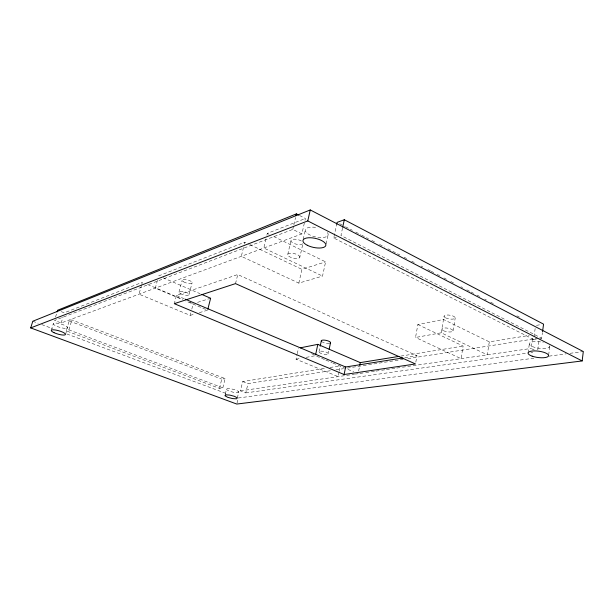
<?xml version="1.0" encoding="UTF-8"?>
<svg xmlns="http://www.w3.org/2000/svg" width="614" height="614" viewBox="0 0 614 614"><rect width="100%" height="100%" fill="white"/><g stroke="black" fill="none" stroke-linecap="round" stroke-linejoin="round"><path stroke-width="0.46" stroke-dasharray="3.07 2.3" d="M548.647 355.022L549.76 346.634M537.772 349.85L539.253 338.989M539.875 338.514L541.655 338.237L542.423 332.604M534.31 350.049L531.095 348.445L532.86 335.728M536.314 339.066L533.643 339.481L535.446 326.448M528.094 352.812L529.383 343.548M489.297 341.852L487.301 354.838L441.197 332.803L415.54 337.47L417.858 324.537L443.477 319.464L489.297 341.852L529.268 335.421M417.858 324.537L463.109 346.066L461.06 358.668L415.54 337.47M453.071 330.808L455.227 317.891M441.197 332.803L444.052 316.287M415.831 362.137L416.967 355.721L237.748 274.542L176.479 295.48L174.292 303.677M358.653 370.933L359.566 366.312M339.02 372.13L338.107 376.62L296.055 359.213L297.069 354.616M339.204 371.232L340.302 365.837M328.198 353.864A4.728 1.343 11.9 0 0 321.913 351.17A4.728 1.343 11.9 0 0 320.738 353.288A4.728 1.343 11.9 0 0 328.198 353.864L328.766 351.108M342.528 228.07L340.947 235.484L541.655 338.237M319.027 351.699L320.001 347.11M243.505 247.496L241.317 256.337L298.834 283.123L322.534 276.085L325.604 261.871L272.462 235.899M533.643 339.481L333.724 237.986L336.687 224.225M326.149 243.881L328.06 235.108M297.268 353.702L298.473 348.184M298.834 283.123L301.919 269.362L325.604 261.871M303.209 239.368L305.388 229.736M299.824 257.304A6.201 2.333 12.8 0 0 291.389 253.206A6.201 2.333 12.8 0 0 290.161 257.074A6.201 2.333 12.8 0 0 299.824 257.304L302.986 243.305A6.171 2.418 12.8 0 1 294.735 243.735A6.171 2.418 12.8 0 1 292.149 239.475A6.171 2.418 12.8 0 1 301.735 241.248M301.888 233.934L292.809 229.398L54.508 320.431L61.2 322.964L301.888 233.934L304.774 221.217M304.981 220.311L305.396 218.492L299.663 215.56M292.809 229.398L293.653 225.745M293.86 224.839L295.541 217.533M287.751 254.449L290.975 240.465M324.346 368.408L242.668 381.555L240.465 390.88L245.807 392.906L247.979 383.604L330.294 370.749M237.342 397.918L238.815 391.701L236.045 390.12L231.232 388.839L227.234 388.608L226.405 389.568L225.346 393.996M236.989 403.191L238.209 398.002L533.865 358.192M266 238.877L263.813 248.018L322.534 276.085M266.875 235.216L267.313 233.389L305.396 218.492M222.844 387.856L225.092 378.585L71.899 319.925L69.182 320.922L66.197 330.839L219.49 388.378L222.844 387.856L68.906 329.895L66.197 330.839M219.49 388.378L221.731 379.16L225.092 378.585M244.372 243.958L244.809 242.192L249.138 244.249M235.515 283.614L237.748 274.542M141.565 285.026L139.002 294.19L190.179 315.373L190.877 312.695M191.806 309.118L193.195 303.753M189.051 294.482L192.144 282.67M178.996 292.103L182.135 280.306M157.476 280.268L155.311 288.158L182.32 299.548M141.819 284.113L142.333 282.279L64.286 312.81L60.955 311.528M65.713 333.747L67.494 327.853A7.391 1.781 16.1 0 0 57.724 323.256A7.391 1.781 16.1 0 0 56.081 325.988A7.391 1.781 16.1 0 0 67.494 327.853M68.906 329.895L71.899 319.925M61.2 322.964L62.996 317.047M51.292 330.309L53.364 323.563M55.544 317.039L57.11 311.943M238.815 391.701L237.933 392.645L233.949 392.407L229.199 391.141L226.405 389.568M158.673 275.886L244.809 242.192M333.724 237.986L336.434 237.05M197.554 302.372L210.625 298.235M190.179 315.373L194.761 314.015M199.343 312.656L207.586 310.208L185.804 301.021M296.055 359.213L300.668 358.376M306.194 357.371L315.412 355.69L324.998 359.735M536.459 325.366L540.903 324.606M329.979 367.502L338.429 366.144M400.85 356.089L463.109 346.066M404.764 357.647L416.967 355.721M335.965 369.858L343.533 368.676M347.324 368.085L403.137 359.367M407.873 358.63L538.432 338.237M240.465 390.88L354.47 374.233M355.383 374.103L358.108 373.703M359.996 373.427L364.716 372.736M365.668 372.598L370.388 371.907M371.332 371.769L375.108 371.217M376.052 371.086L380.78 370.395M381.724 370.257L385.5 369.705M386.444 369.567L395.892 368.185M396.836 368.047L401.556 367.356M402.5 367.218L531.095 348.445M245.807 392.906L527.111 353.127M530.895 352.597L532.791 352.329M549.077 356.143L566.185 353.841M569.992 353.326L583.3 351.538M32.795 321.237L38.175 323.248M41.767 324.591L52.528 328.613M66.88 333.978L226.551 393.643M69.182 320.922L221.731 379.16M242.668 381.555L247.979 383.604M176.479 295.48L184.407 298.826M147.59 284.505L182.673 299.31M189.688 302.272L192.32 303.377M311.551 353.702L315.903 355.544M325.865 360.103L331.967 362.674M332.834 363.043L337.193 364.885M338.068 365.246L353.748 371.861M163.078 277.781L200.064 293.692M250.005 244.664L301.919 269.362M267.313 233.389L269.032 234.226M339.626 223.711L344.723 226.359M345.567 226.796L352.352 230.327M355.744 232.084L360.832 234.732M361.684 235.17L368.469 238.7M371.861 240.458L376.106 242.66M379.498 244.426L384.587 247.074M387.979 248.831L399.852 255.002M404.096 257.205L406.637 258.532M411.733 261.173L414.273 262.5M421.058 266.023L422.754 266.906M427.843 269.546L430.391 270.874M431.243 271.311L433.783 272.631M437.176 274.397L439.724 275.717M443.96 277.919L446.508 279.247M450.753 281.45L454.145 283.207M460.93 286.738L462.626 287.621M466.863 289.823L470.255 291.589M471.107 292.026L473.655 293.346M477.047 295.111L479.588 296.432M484.676 299.079L486.372 299.962M490.617 302.165L494.009 303.922M516.911 315.826L519.459 317.146M327.369 232.506A11.658 4.72 12.3 0 1 319.341 237.526A11.658 4.72 12.3 0 1 305.342 230.695A11.658 4.72 12.3 0 1 317.53 227.702M549.722 345.766A10.323 3.27 7.4 0 1 539.315 348.315A10.323 3.27 7.4 0 1 529.537 343.241A10.323 3.27 7.4 0 1 543.29 342.428M329.541 343.341A4.705 1.397 11.9 0 1 322.243 341.914M443.454 330.7A5.672 1.85 9.2 0 0 452.863 331.261A5.672 1.85 9.2 0 0 446.079 327.968A5.672 1.85 9.2 0 0 443.454 330.7M180.47 293.615A5.181 1.612 14.8 0 0 188.882 294.866A5.181 1.612 14.8 0 0 182.726 291.374A5.181 1.612 14.8 0 0 180.47 293.615M445.634 317.86A5.649 1.911 9.1 0 0 455.012 318.359A5.649 1.911 9.1 0 0 448.274 315.013A5.649 1.911 9.1 0 0 445.634 317.86M183.586 281.849A5.165 1.665 14.9 0 0 191.967 283.077A5.165 1.665 14.9 0 0 185.858 279.516A5.165 1.665 14.9 0 0 183.586 281.849"/><path stroke-width="0.92" d="M582.164 360.948L583.3 351.538L310.254 209.942L32.795 321.237L30.7 327.914L236.781 404.058L582.164 360.948L307.775 220.917L30.7 327.914M542.553 331.667L543.567 324.154L344.3 219.735L337.086 222.391L336.687 224.225M359.743 365.391L360.288 362.621L398.962 356.396M344.109 374.517L415.501 363.972L235.515 283.614L174.292 303.677L344.109 374.517L345.628 366.995L402.891 357.947M329.15 349.274L330.493 342.842M342.719 227.149L344.3 219.735M315.596 354.823L317.822 344.354L360.288 362.621M320.193 346.196L321.36 340.693M307.775 220.917L310.254 209.942M295.963 215.714L296.385 213.887L298.841 215.138M207.824 309.287L210.625 298.235L201.822 294.451M57.11 311.943L57.632 310.247L296.385 213.887M300.323 347.823L317.822 344.354M185.29 299.202L345.628 366.995M321.352 341.062A4.705 1.397 11.9 0 1 326.594 340.478A4.705 1.397 11.9 0 1 330.155 343.142M225.737 394.833L224.916 395.761L227.717 397.312L232.483 398.578L236.467 398.831L237.342 397.918L234.563 396.36L229.743 395.078L225.737 394.833M532.184 356.181A10.361 3.185 7.6 0 0 548.525 355.951A10.361 3.185 7.6 0 0 534.249 350.909A10.361 3.185 7.6 0 0 532.184 356.181M307.299 245.278A11.704 4.613 12.3 0 0 325.765 245.638A11.704 4.613 12.3 0 0 310.162 237.741A11.704 4.613 12.3 0 0 307.299 245.278M54.032 332.688A7.414 1.735 16 0 0 65.46 334.584A7.414 1.735 16 0 0 55.659 330.033A7.414 1.735 16 0 0 54.032 332.688"/></g></svg>
